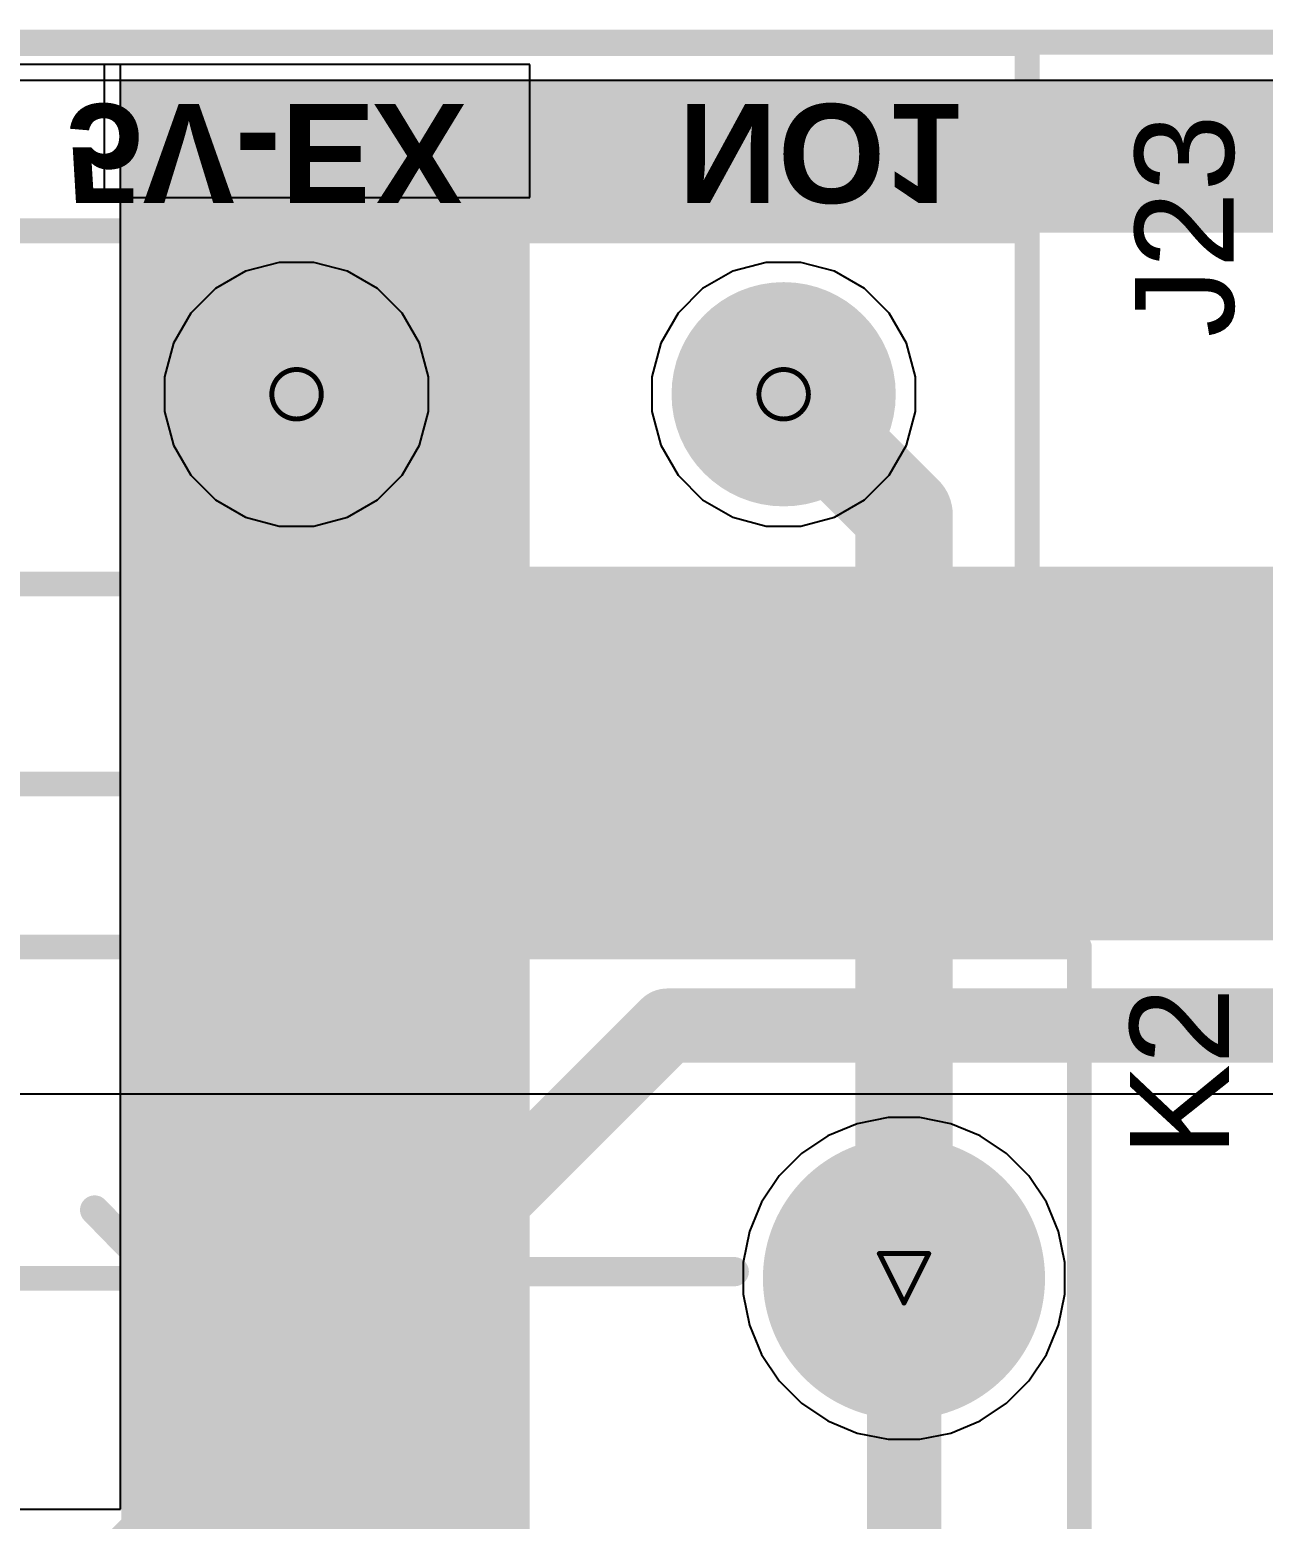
# Model space of a CAD drawing. Header units: inches. Extents: x -7 to 5163, y -3 to 5149.
# Drawn here: x 27.26 to 39.93, y 175.49 to 190.78 of the extents above; entities that cross this region are included whole.
import ezdxf

# ---------------------------------------------------------------- set-up
doc = ezdxf.new("R2010")
doc.units = ezdxf.units.IN
for name, color, linetype in [('Board Outline', 216, 'Continuous'), ('Bottom Layer', 5, 'Continuous'), ('Bottom Overlay', 54, 'Continuous'), ('Bottom Solder', 6, 'Continuous'), ('Drill Drawing', 1, 'Continuous'), ('GND', 76, 'Continuous'), ('Multi-Layer', 9, 'Continuous'), ('Pad Holes', 156, 'Continuous'), ('PWR', 16, 'Continuous'), ('Top Layer', 1, 'Continuous'), ('Top Overlay', 2, 'Continuous'), ('Top Solder', 216, 'Continuous')]:
    doc.layers.add(name, color=color, linetype=linetype)
doc.styles.add('Arial', font='', dxfattribs={"height": 0.2})
doc.styles.add('Arial_Bold', font='', dxfattribs={"height": 0.2})
doc.styles.get('Arial').set_extended_font_data('Arial')
doc.styles.get('Arial_Bold').set_extended_font_data('Arial', bold=True)

# ---------------------------------------------------------------- blocks, each defined once
blk = doc.blocks.new('SRD_05VDC_SL_C_30')
at = {"layer": 'Bottom Layer'}
h = blk.add_hatch(color=5, dxfattribs=at)
edge = h.paths.add_edge_path()
edge.add_arc((7.1, -5.999), 1.397, 0, 360)
at = {"layer": 'Bottom Solder'}
h = blk.add_hatch(color=6, dxfattribs=at)
edge = h.paths.add_edge_path()
edge.add_arc((7.1, -5.999), 1.448, 0, 360)
at = {"layer": 'GND'}
h = blk.add_hatch(color=76, dxfattribs=at)
edge = h.paths.add_edge_path()
edge.add_arc((7.1, -5.999), 1.397, 0, 360)
at = {"layer": 'Multi-Layer'}
h = blk.add_hatch(color=9, dxfattribs=at)
edge = h.paths.add_edge_path()
edge.add_arc((7.1, -5.999), 1.397, 0, 360)
at = {"layer": 'Pad Holes'}
h = blk.add_hatch(color=7, dxfattribs=at)
edge = h.paths.add_edge_path()
edge.add_arc((7.1, -5.999), 0.762, 0, 360)
at = {"layer": 'PWR'}
h = blk.add_hatch(color=16, dxfattribs=at)
edge = h.paths.add_edge_path()
edge.add_arc((7.1, -5.999), 1.397, 0, 360)
at = {"layer": 'Top Layer'}
h = blk.add_hatch(color=1, dxfattribs=at)
edge = h.paths.add_edge_path()
edge.add_arc((7.1, -5.999), 1.397, 0, 360)
at = {"layer": 'Top Solder'}
h = blk.add_hatch(color=216, dxfattribs=at)
edge = h.paths.add_edge_path()
edge.add_arc((7.1, -5.999), 1.448, 0, 360)
at = {"layer": 'Top Overlay'}
for points in [[(10.501, 7.8, 0.254, 0.254, 0), (10.501, -7.8, 0.254, 0.254, 0)], [(7.099, 4.247, 0.254, 0.254, 0), (7.099, 2.019, 0.254, 0.254, 0)], [(7.801, 2.309, 0.3, 0.3, 0), (6.15, 0.701, 0.3, 0.3, 0)], [(1.628, 0.703, 0.3, 0.3, 0), (5.644, 0.703, 0.3, 0.3, 0)], [(5.644, 0.703, 0.3, 0.3, 0), (6.152, 0.703, 0.3, 0.3, 0)], [(7.168, -0.312, 0.3, 0.3, 0), (7.168, -4.257, 0.3, 0.3, 0)], [(-8.699, -7.8, 0.254, 0.254, 0), (10.501, -7.8, 0.254, 0.254, 0)]]:
    blk.add_lwpolyline(points, format="xyseb", dxfattribs=at)
for points in [[(7.726, 2.309, 0.15, 0.15, 1), (7.876, 2.309, 0.15, 0.15, 1)], [(7.036, 2.019, 0.127, 0.127, 1), (7.163, 2.019, 0.127, 0.127, 1)], [(5.569, 0.703, 0.15, 0.15, 1), (5.719, 0.703, 0.15, 0.15, 1)], [(5.569, 0.703, 0.15, 0.15, 1), (5.719, 0.703, 0.15, 0.15, 1)], [(6.075, 0.701, 0.15, 0.15, 1), (6.225, 0.701, 0.15, 0.15, 1)], [(6.077, 0.703, 0.15, 0.15, 1), (6.227, 0.703, 0.15, 0.15, 1)], [(7.093, -0.312, 0.15, 0.15, 1), (7.243, -0.312, 0.15, 0.15, 1)], [(7.093, -4.257, 0.15, 0.15, 1), (7.243, -4.257, 0.15, 0.15, 1)], [(10.437, -7.8, 0.127, 0.127, 1), (10.564, -7.8, 0.127, 0.127, 1)], [(10.438, -7.8, 0.127, 0.127, 1), (10.565, -7.8, 0.127, 0.127, 1)]]:
    blk.add_lwpolyline(points, format="xyseb", close=True, dxfattribs=at)
blk = doc.blocks.new('XY301V_A_5_0_3P_53')
at = {"layer": 'Bottom Layer'}
h = blk.add_hatch(color=5, dxfattribs=at)
edge = h.paths.add_edge_path()
edge.add_arc((-5, 0), 1.1, 0, 360)
h = blk.add_hatch(color=5, dxfattribs=at)
edge = h.paths.add_edge_path()
edge.add_arc((0, 0), 1.1, 0, 360)
h = blk.add_hatch(color=5, dxfattribs=at)
edge = h.paths.add_edge_path()
edge.add_arc((5, 0), 1.1, 0, 360)
at = {"layer": 'Bottom Solder'}
h = blk.add_hatch(color=6, dxfattribs=at)
edge = h.paths.add_edge_path()
edge.add_arc((-5, 0), 1.151, 0, 360)
h = blk.add_hatch(color=6, dxfattribs=at)
edge = h.paths.add_edge_path()
edge.add_arc((0, 0), 1.151, 0, 360)
h = blk.add_hatch(color=6, dxfattribs=at)
edge = h.paths.add_edge_path()
edge.add_arc((5, 0), 1.151, 0, 360)
at = {"layer": 'GND'}
h = blk.add_hatch(color=76, dxfattribs=at)
edge = h.paths.add_edge_path()
edge.add_arc((-5, 0), 1.1, 0, 360)
h = blk.add_hatch(color=76, dxfattribs=at)
edge = h.paths.add_edge_path()
edge.add_arc((0, 0), 1.1, 0, 360)
h = blk.add_hatch(color=76, dxfattribs=at)
edge = h.paths.add_edge_path()
edge.add_arc((5, 0), 1.1, 0, 360)
at = {"layer": 'Multi-Layer'}
h = blk.add_hatch(color=9, dxfattribs=at)
edge = h.paths.add_edge_path()
edge.add_arc((-5, 0), 1.1, 0, 360)
h = blk.add_hatch(color=9, dxfattribs=at)
edge = h.paths.add_edge_path()
edge.add_arc((0, 0), 1.1, 0, 360)
h = blk.add_hatch(color=9, dxfattribs=at)
edge = h.paths.add_edge_path()
edge.add_arc((5, 0), 1.1, 0, 360)
at = {"layer": 'Pad Holes'}
h = blk.add_hatch(color=7, dxfattribs=at)
edge = h.paths.add_edge_path()
edge.add_arc((-5, 0), 0.6, 0, 360)
h = blk.add_hatch(color=7, dxfattribs=at)
edge = h.paths.add_edge_path()
edge.add_arc((0, 0), 0.6, 0, 360)
h = blk.add_hatch(color=7, dxfattribs=at)
edge = h.paths.add_edge_path()
edge.add_arc((5, 0), 0.6, 0, 360)
at = {"layer": 'PWR'}
h = blk.add_hatch(color=16, dxfattribs=at)
edge = h.paths.add_edge_path()
edge.add_arc((-5, 0), 1.1, 0, 360)
h = blk.add_hatch(color=16, dxfattribs=at)
edge = h.paths.add_edge_path()
edge.add_arc((0, 0), 1.1, 0, 360)
h = blk.add_hatch(color=16, dxfattribs=at)
edge = h.paths.add_edge_path()
edge.add_arc((5, 0), 1.1, 0, 360)
at = {"layer": 'Top Layer'}
h = blk.add_hatch(color=1, dxfattribs=at)
edge = h.paths.add_edge_path()
edge.add_arc((-5, 0), 1.1, 0, 360)
h = blk.add_hatch(color=1, dxfattribs=at)
edge = h.paths.add_edge_path()
edge.add_arc((0, 0), 1.1, 0, 360)
h = blk.add_hatch(color=1, dxfattribs=at)
edge = h.paths.add_edge_path()
edge.add_arc((5, 0), 1.1, 0, 360)
at = {"layer": 'Top Solder'}
h = blk.add_hatch(color=216, dxfattribs=at)
edge = h.paths.add_edge_path()
edge.add_arc((-5, 0), 1.151, 0, 360)
h = blk.add_hatch(color=216, dxfattribs=at)
edge = h.paths.add_edge_path()
edge.add_arc((0, 0), 1.151, 0, 360)
h = blk.add_hatch(color=216, dxfattribs=at)
edge = h.paths.add_edge_path()
edge.add_arc((5, 0), 1.151, 0, 360)
at = {"layer": 'Top Overlay'}
for points in [[(-7.5, -4, 0.254, 0.254, 0), (-7.5, 3.6, 0.254, 0.254, 0)], [(-7.5, 3.6, 0.254, 0.254, 0), (7.5, 3.6, 0.254, 0.254, 0)], [(7.5, -4, 0.254, 0.254, 0), (7.5, 3.6, 0.254, 0.254, 0)], [(-7.5, 1.677, 0.254, 0.254, 0), (7.5, 1.677, 0.254, 0.254, 0)], [(-7.5, -1.947, 0.254, 0.254, 0), (7.5, -1.947, 0.254, 0.254, 0)], [(-7.5, -4, 0.254, 0.254, 0), (7.5, -4, 0.254, 0.254, 0)]]:
    blk.add_lwpolyline(points, format="xyseb", dxfattribs=at)
for points in [[(-7.564, 3.6, 0.127, 0.127, 1), (-7.437, 3.6, 0.127, 0.127, 1)], [(-7.564, 3.6, 0.127, 0.127, 1), (-7.437, 3.6, 0.127, 0.127, 1)], [(7.437, 3.6, 0.127, 0.127, 1), (7.564, 3.6, 0.127, 0.127, 1)], [(7.437, 3.6, 0.127, 0.127, 1), (7.564, 3.6, 0.127, 0.127, 1)], [(-7.564, 1.677, 0.127, 0.127, 1), (-7.437, 1.677, 0.127, 0.127, 1)], [(7.437, 1.677, 0.127, 0.127, 1), (7.564, 1.677, 0.127, 0.127, 1)], [(-7.564, -1.947, 0.127, 0.127, 1), (-7.437, -1.947, 0.127, 0.127, 1)], [(7.437, -1.947, 0.127, 0.127, 1), (7.564, -1.947, 0.127, 0.127, 1)], [(-7.564, -4, 0.127, 0.127, 1), (-7.437, -4, 0.127, 0.127, 1)], [(-7.564, -4, 0.127, 0.127, 1), (-7.437, -4, 0.127, 0.127, 1)], [(7.437, -4, 0.127, 0.127, 1), (7.564, -4, 0.127, 0.127, 1)], [(7.437, -4, 0.127, 0.127, 1), (7.564, -4, 0.127, 0.127, 1)]]:
    blk.add_lwpolyline(points, format="xyseb", close=True, dxfattribs=at)

msp = doc.modelspace()

# ---------------------------------------------------------------- hatches: boundary and pattern name
at = {"layer": 'Bottom Layer'}
for points in [[(28.194, 188.697), (50.028, 188.697), (50.028, 190.17), (28.194, 190.17)], [(28.194, 181.432), (32.385, 181.432), (32.385, 190.17), (28.194, 190.17)], [(28.194, 181.432), (50.028, 181.432), (50.028, 185.268), (28.194, 185.268)]]:
    msp.add_hatch(color=5, dxfattribs=at).paths.add_polyline_path(points)
at = {"layer": 'Top Layer'}
for points in [[(28.205, 189.052), (50.038, 189.052), (50.038, 190.263), (28.205, 190.263)], [(28.205, 159.893), (32.396, 159.893), (32.396, 190.263), (28.205, 190.263)]]:
    msp.add_hatch(color=1, dxfattribs=at).paths.add_polyline_path(points)

# ---------------------------------------------------------------- linework, layer by layer
at = {"layer": 'Board Outline'}
msp.add_lwpolyline([(1.627, 190.652, 0.254, 0.254, 0), (74.598, 190.652, 0.254, 0.254, 0)], format="xyseb", dxfattribs=at)
at = {"layer": 'Bottom Layer'}
msp.add_line((21.971, 179.857), (62.211, 179.857), dxfattribs=at)
for points in [[(27.808, 174.555, 0.762, 0.762, 0), (33.81, 180.558, 0.762, 0.762, 0)], [(33.81, 180.558, 0.762, 0.762, 0), (68.897, 180.558, 0.762, 0.762, 0)], [(36.239, 174.853, 0.762, 0.762, 0), (36.239, 177.964, 0.762, 0.762, 0)]]:
    msp.add_lwpolyline(points, format="xyseb", dxfattribs=at)
for points in [[(33.62, 180.558, 0.381, 0.381, 1), (34.001, 180.558, 0.381, 0.381, 1)], [(33.62, 180.558, 0.381, 0.381, 1), (34.001, 180.558, 0.381, 0.381, 1)], [(36.048, 177.964, 0.381, 0.381, 1), (36.429, 177.964, 0.381, 0.381, 1)]]:
    msp.add_lwpolyline(points, format="xyseb", close=True, dxfattribs=at)
at = {"layer": 'Drill Drawing'}
for points in [[(30.257, 187.038, 0.0508, 0.0508, 1), (29.749, 187.038, 0.0508, 0.0508, 1)], [(35.257, 187.038, 0.0508, 0.0508, 1), (34.749, 187.038, 0.0508, 0.0508, 1)], [(29.736, 187.038, 0.0254, 0.0254, 1), (29.761, 187.038, 0.0254, 0.0254, 1)], [(30.244, 187.038, 0.0254, 0.0254, 1), (30.269, 187.038, 0.0254, 0.0254, 1)], [(34.736, 187.038, 0.0254, 0.0254, 1), (34.761, 187.038, 0.0254, 0.0254, 1)], [(35.244, 187.038, 0.0254, 0.0254, 1), (35.269, 187.038, 0.0254, 0.0254, 1)], [(35.972, 178.218, 0.0254, 0.0254, 1), (35.997, 178.218, 0.0254, 0.0254, 1)], [(35.972, 178.218, 0.0254, 0.0254, 1), (35.997, 178.218, 0.0254, 0.0254, 1)], [(36.48, 178.218, 0.0254, 0.0254, 1), (36.505, 178.218, 0.0254, 0.0254, 1)], [(36.48, 178.218, 0.0254, 0.0254, 1), (36.505, 178.218, 0.0254, 0.0254, 1)], [(36.226, 177.71, 0.0254, 0.0254, 1), (36.251, 177.71, 0.0254, 0.0254, 1)], [(36.226, 177.71, 0.0254, 0.0254, 1), (36.251, 177.71, 0.0254, 0.0254, 1)]]:
    msp.add_lwpolyline(points, format="xyseb", close=True, dxfattribs=at)
for points in [[(35.985, 178.218, 0.0508, 0.0508, 0), (36.493, 178.218, 0.0508, 0.0508, 0)], [(35.985, 178.218, 0.0508, 0.0508, 0), (36.239, 177.71, 0.0508, 0.0508, 0)], [(36.239, 177.71, 0.0508, 0.0508, 0), (36.493, 178.218, 0.0508, 0.0508, 0)]]:
    msp.add_lwpolyline(points, format="xyseb", dxfattribs=at)
at = {"layer": 'GND'}
for p, q in [((9.807, 190.263), (74.595, 190.263)), ((29.824, 188.392), (29.48, 188.3)), ((30.181, 188.392), (29.824, 188.392)), ((30.525, 188.3), (30.181, 188.392)), ((34.824, 188.392), (34.48, 188.3)), ((35.181, 188.392), (34.824, 188.392)), ((35.525, 188.3), (35.181, 188.392)), ((29.48, 188.3), (29.171, 188.122)), ((30.834, 188.122), (30.525, 188.3)), ((34.48, 188.3), (34.171, 188.122)), ((35.834, 188.122), (35.525, 188.3)), ((29.171, 188.122), (28.919, 187.869)), ((31.086, 187.869), (30.834, 188.122)), ((34.171, 188.122), (33.919, 187.869)), ((36.086, 187.869), (35.834, 188.122)), ((28.919, 187.869), (28.741, 187.561)), ((31.264, 187.561), (31.086, 187.869)), ((33.919, 187.869), (33.741, 187.561)), ((36.264, 187.561), (36.086, 187.869)), ((28.741, 187.561), (28.649, 187.216)), ((31.357, 187.216), (31.264, 187.561)), ((33.741, 187.561), (33.649, 187.216)), ((36.357, 187.216), (36.264, 187.561)), ((28.649, 187.216), (28.649, 186.86)), ((31.357, 186.86), (31.357, 187.216)), ((33.649, 187.216), (33.649, 186.86)), ((36.357, 186.86), (36.357, 187.216)), ((28.649, 186.86), (28.741, 186.515)), ((31.264, 186.515), (31.357, 186.86)), ((33.649, 186.86), (33.741, 186.515)), ((36.264, 186.515), (36.357, 186.86)), ((28.741, 186.515), (28.919, 186.207)), ((31.086, 186.207), (31.264, 186.515)), ((33.741, 186.515), (33.919, 186.207)), ((36.086, 186.207), (36.264, 186.515)), ((28.919, 186.207), (29.171, 185.955)), ((30.834, 185.955), (31.086, 186.207)), ((33.919, 186.207), (34.171, 185.955)), ((35.834, 185.955), (36.086, 186.207)), ((29.171, 185.955), (29.48, 185.776)), ((30.525, 185.776), (30.834, 185.955)), ((34.171, 185.955), (34.48, 185.776)), ((35.525, 185.776), (35.834, 185.955)), ((29.48, 185.776), (29.824, 185.684)), ((30.181, 185.684), (30.525, 185.776)), ((34.48, 185.776), (34.824, 185.684)), ((35.181, 185.684), (35.525, 185.776)), ((29.824, 185.684), (30.181, 185.684)), ((34.824, 185.684), (35.181, 185.684)), ((35.757, 179.551), (35.457, 179.427)), ((36.076, 179.615), (35.757, 179.551)), ((36.401, 179.615), (36.076, 179.615)), ((36.72, 179.551), (36.401, 179.615)), ((37.021, 179.427), (36.72, 179.551)), ((35.457, 179.427), (35.186, 179.246)), ((37.291, 179.246), (37.021, 179.427)), ((35.186, 179.246), (34.956, 179.016)), ((37.521, 179.016), (37.291, 179.246)), ((34.956, 179.016), (34.776, 178.746)), ((37.702, 178.746), (37.521, 179.016)), ((34.776, 178.746), (34.651, 178.445)), ((37.826, 178.445), (37.702, 178.746)), ((34.651, 178.445), (34.588, 178.126)), ((37.89, 178.126), (37.826, 178.445)), ((34.588, 178.126), (34.588, 177.801)), ((37.89, 177.801), (37.89, 178.126)), ((34.588, 177.801), (34.651, 177.482)), ((37.826, 177.482), (37.89, 177.801)), ((34.651, 177.482), (34.776, 177.182)), ((37.702, 177.182), (37.826, 177.482)), ((34.776, 177.182), (34.956, 176.911)), ((37.521, 176.911), (37.702, 177.182)), ((34.956, 176.911), (35.186, 176.681)), ((37.291, 176.681), (37.521, 176.911)), ((35.186, 176.681), (35.457, 176.501)), ((37.021, 176.501), (37.291, 176.681)), ((35.457, 176.501), (35.757, 176.376)), ((36.72, 176.376), (37.021, 176.501)), ((35.757, 176.376), (36.076, 176.313)), ((36.076, 176.313), (36.401, 176.313)), ((36.401, 176.313), (36.72, 176.376))]:
    msp.add_line(p, q, dxfattribs=at)
at = {"layer": 'PWR'}
for p, q in [((22.022, 190.263), (74.054, 190.263)), ((34.824, 188.392), (34.48, 188.3)), ((35.181, 188.392), (34.824, 188.392)), ((35.525, 188.3), (35.181, 188.392)), ((34.48, 188.3), (34.171, 188.122)), ((35.834, 188.122), (35.525, 188.3)), ((34.171, 188.122), (33.919, 187.869)), ((36.086, 187.869), (35.834, 188.122)), ((33.919, 187.869), (33.741, 187.561)), ((36.264, 187.561), (36.086, 187.869)), ((33.741, 187.561), (33.649, 187.216)), ((36.357, 187.216), (36.264, 187.561)), ((33.649, 187.216), (33.649, 186.86)), ((36.357, 186.86), (36.357, 187.216)), ((33.649, 186.86), (33.741, 186.515)), ((36.264, 186.515), (36.357, 186.86)), ((33.741, 186.515), (33.919, 186.207)), ((36.086, 186.207), (36.264, 186.515)), ((33.919, 186.207), (34.171, 185.955)), ((35.834, 185.955), (36.086, 186.207)), ((34.171, 185.955), (34.48, 185.776)), ((35.525, 185.776), (35.834, 185.955)), ((34.48, 185.776), (34.824, 185.684)), ((35.181, 185.684), (35.525, 185.776)), ((34.824, 185.684), (35.181, 185.684)), ((35.757, 179.551), (35.457, 179.427)), ((36.076, 179.615), (35.757, 179.551)), ((36.401, 179.615), (36.076, 179.615)), ((36.72, 179.551), (36.401, 179.615)), ((37.021, 179.427), (36.72, 179.551)), ((35.457, 179.427), (35.186, 179.246)), ((37.291, 179.246), (37.021, 179.427)), ((35.186, 179.246), (34.956, 179.016)), ((37.521, 179.016), (37.291, 179.246)), ((34.956, 179.016), (34.776, 178.746)), ((37.702, 178.746), (37.521, 179.016)), ((34.776, 178.746), (34.651, 178.445)), ((37.826, 178.445), (37.702, 178.746)), ((34.651, 178.445), (34.588, 178.126)), ((37.89, 178.126), (37.826, 178.445)), ((34.588, 178.126), (34.588, 177.801)), ((37.89, 177.801), (37.89, 178.126)), ((34.588, 177.801), (34.651, 177.482)), ((37.826, 177.482), (37.89, 177.801)), ((34.651, 177.482), (34.776, 177.182)), ((37.702, 177.182), (37.826, 177.482)), ((34.776, 177.182), (34.956, 176.911)), ((37.521, 176.911), (37.702, 177.182)), ((34.956, 176.911), (35.186, 176.681)), ((37.291, 176.681), (37.521, 176.911)), ((35.186, 176.681), (35.457, 176.501)), ((37.021, 176.501), (37.291, 176.681)), ((35.457, 176.501), (35.757, 176.376)), ((36.72, 176.376), (37.021, 176.501)), ((35.757, 176.376), (36.076, 176.313)), ((36.076, 176.313), (36.401, 176.313)), ((36.401, 176.313), (36.72, 176.376))]:
    msp.add_line(p, q, dxfattribs=at)
at = {"layer": 'Top Layer'}
for p, q in [((28.194, 190.424), (27.102, 190.424)), ((32.396, 190.424), (28.029, 190.424)), ((28.029, 190.424), (28.029, 189.059)), ((28.194, 175.595), (28.194, 190.424)), ((32.396, 189.059), (32.396, 190.424)), ((28.029, 189.059), (32.396, 189.059)), ((27.102, 175.595), (28.194, 175.595))]:
    msp.add_line(p, q, dxfattribs=at)
for points in [[(35.003, 187.038, 1, 1, 0), (36.239, 185.802, 1, 1, 0)], [(36.239, 177.964, 1, 1, 0), (36.239, 185.802, 1, 1, 0)]]:
    msp.add_lwpolyline(points, format="xyseb", dxfattribs=at)
for points in [[(34.753, 187.038, 0.5, 0.5, 1), (35.253, 187.038, 0.5, 0.5, 1)], [(35.989, 185.802, 0.5, 0.5, 1), (36.489, 185.802, 0.5, 0.5, 1)], [(35.989, 185.802, 0.5, 0.5, 1), (36.489, 185.802, 0.5, 0.5, 1)], [(35.989, 177.964, 0.5, 0.5, 1), (36.489, 177.964, 0.5, 0.5, 1)]]:
    msp.add_lwpolyline(points, format="xyseb", close=True, dxfattribs=at)

# ---------------------------------------------------------------- block references
msp.add_blockref('XY301V_A_5_0_3P_53', (30.003, 187.038))
at = {"rotation": 90}
msp.add_blockref('SRD_05VDC_SL_C_30', (30.239, 170.864), dxfattribs=at)

# ---------------------------------------------------------------- texts
at = {"layer": 'Bottom Overlay', "style": 'Arial_Bold', "text_generation_flag": 2}
for s, p in [('5V-EX', (27.633, 190.017)), ('NO1', (33.918, 190.017))]:
    msp.add_text(s, height=1.016, rotation=180, dxfattribs=at).set_placement(p)
at = {"layer": 'Top Overlay', "style": 'Arial'}
for s, p in [('J23', (39.624, 187.622)), ('K2', (39.573, 179.214))]:
    msp.add_text(s, height=1.016, rotation=90, dxfattribs=at).set_placement(p)

doc.saveas('drawing.dxf')
